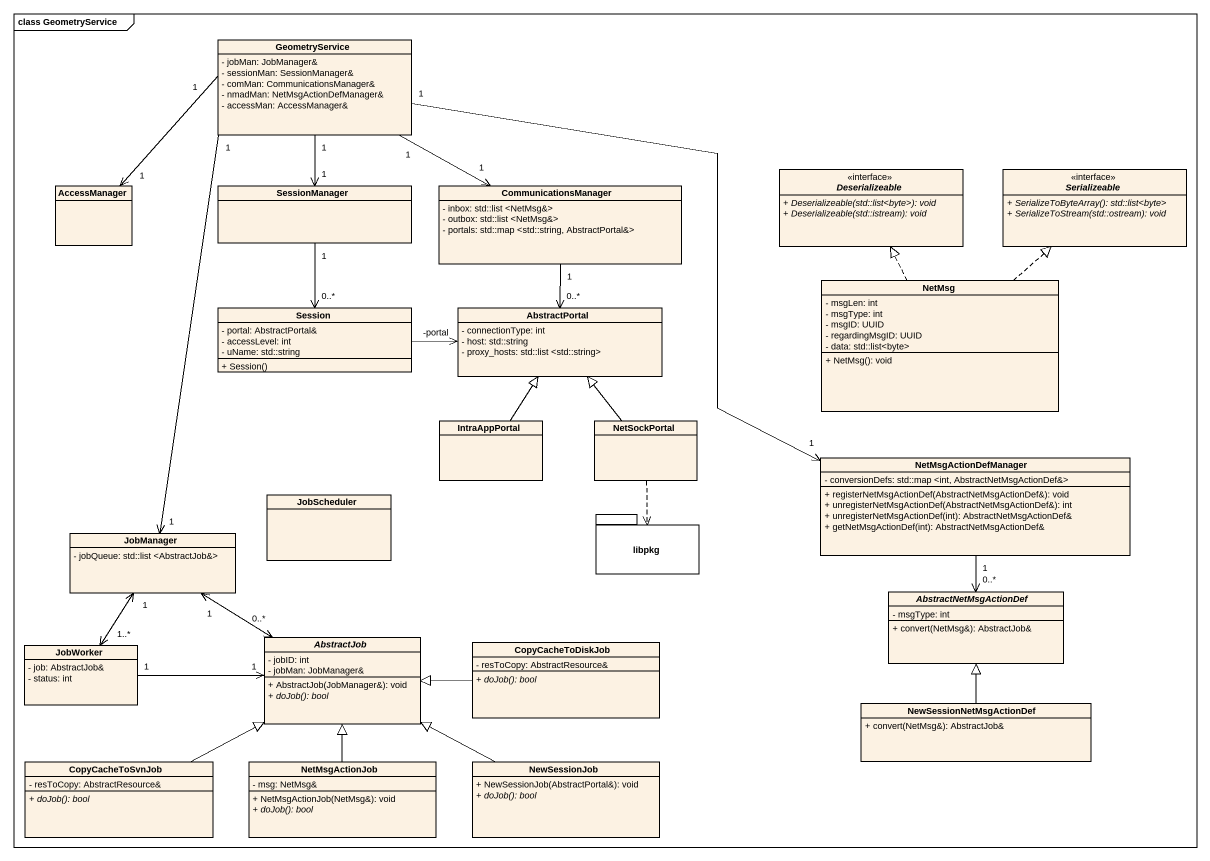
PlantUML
@startuml
mainframe class GeometryService
hide circle
hide empty members
skinparam classAttributeIconSize 0
class GeometryService {
  - jobMan: JobManager&
  - sessionMan: SessionManager&
  - comMan: CommunicationsManager&
  - nmadMan: NetMsgActionDefManager&
  - accessMan: AccessManager&
}
class AccessManager
class SessionManager
class CommunicationsManager {
  - inbox: std::list <NetMsg&>
  - outbox: std::list <NetMsg&>
  - portals: std::map <std::string, AbstractPortal&>
}
interface Deserializeable <<interface>> {
  {abstract} + Deserializeable(std::list<byte>): void
  {abstract} + Deserializeable(std::istream): void
}
interface Serializeable <<interface>> {
  {abstract} + SerializeToByteArray(): std::list<byte>
  {abstract} + SerializeToStream(std::ostream): void
}
class Session {
  - portal: AbstractPortal&
  - accessLevel: int
  - uName: std::string
  + Session()
}
class AbstractPortal {
  - connectionType: int
  - host: std::string
  - proxy_hosts: std::list <std::string>
}
class NetMsg {
  - msgLen: int
  - msgType: int
  - msgID: UUID
  - regardingMsgID: UUID
  - data: std::list<byte>
  + NetMsg(): void
}
class IntraAppPortal
class NetSockPortal
class NetMsgActionDefManager {
  - conversionDefs: std::map <int, AbstractNetMsgActionDef&>
  + registerNetMsgActionDef(AbstractNetMsgActionDef&): void
  + unregisterNetMsgActionDef(AbstractNetMsgActionDef&): int
  + unregisterNetMsgActionDef(int): AbstractNetMsgActionDef&
  + getNetMsgActionDef(int): AbstractNetMsgActionDef&
}
class JobScheduler
class JobManager {
  - jobQueue: std::list <AbstractJob&>
}
package libpkg {
}
abstract class AbstractNetMsgActionDef {
  - msgType: int
  + convert(NetMsg&): AbstractJob&
}
class JobWorker {
  - job: AbstractJob&
  - status: int
}
abstract class AbstractJob {
  - jobID: int
  - jobMan: JobManager&
  + AbstractJob(JobManager&): void
  {abstract} + doJob(): bool
}
class CopyCacheToDiskJob {
  - resToCopy: AbstractResource&
  {abstract} + doJob(): bool
}
class NewSessionNetMsgActionDef {
  + convert(NetMsg&): AbstractJob&
}
class CopyCacheToSvnJob {
  - resToCopy: AbstractResource&
  {abstract} + doJob(): bool
}
class NetMsgActionJob {
  - msg: NetMsg&
  + NetMsgActionJob(NetMsg&): void
  {abstract} + doJob(): bool
}
class NewSessionJob {
  + NewSessionJob(AbstractPortal&): void
  {abstract} + doJob(): bool
}
GeometryService "1" -left-> "1" AccessManager
GeometryService "1" --> "1" SessionManager
GeometryService "1" -right-> "1" CommunicationsManager
GeometryService "1" --> "1" NetMsgActionDefManager
GeometryService "1" --> "1" JobManager
SessionManager "1" --> "0..*" Session
CommunicationsManager "1" --> "0..*" AbstractPortal
Session -right-> "-portal" AbstractPortal
NetMsg .up.|> Deserializeable
NetMsg .up.|> Serializeable
IntraAppPortal -up-|> AbstractPortal
NetSockPortal -up-|> AbstractPortal
NetSockPortal ..> libpkg
NetMsgActionDefManager "1" --> "0..*" AbstractNetMsgActionDef
JobManager "1" <--> "1..*" JobWorker
JobManager "1" <--> "0..*" AbstractJob
JobWorker "1" -right-> "1" AbstractJob
CopyCacheToDiskJob -left-|> AbstractJob
NewSessionNetMsgActionDef -up-|> AbstractNetMsgActionDef
CopyCacheToSvnJob -right-|> AbstractJob
NetMsgActionJob -up-|> AbstractJob
NewSessionJob -left-|> AbstractJob
@enduml
